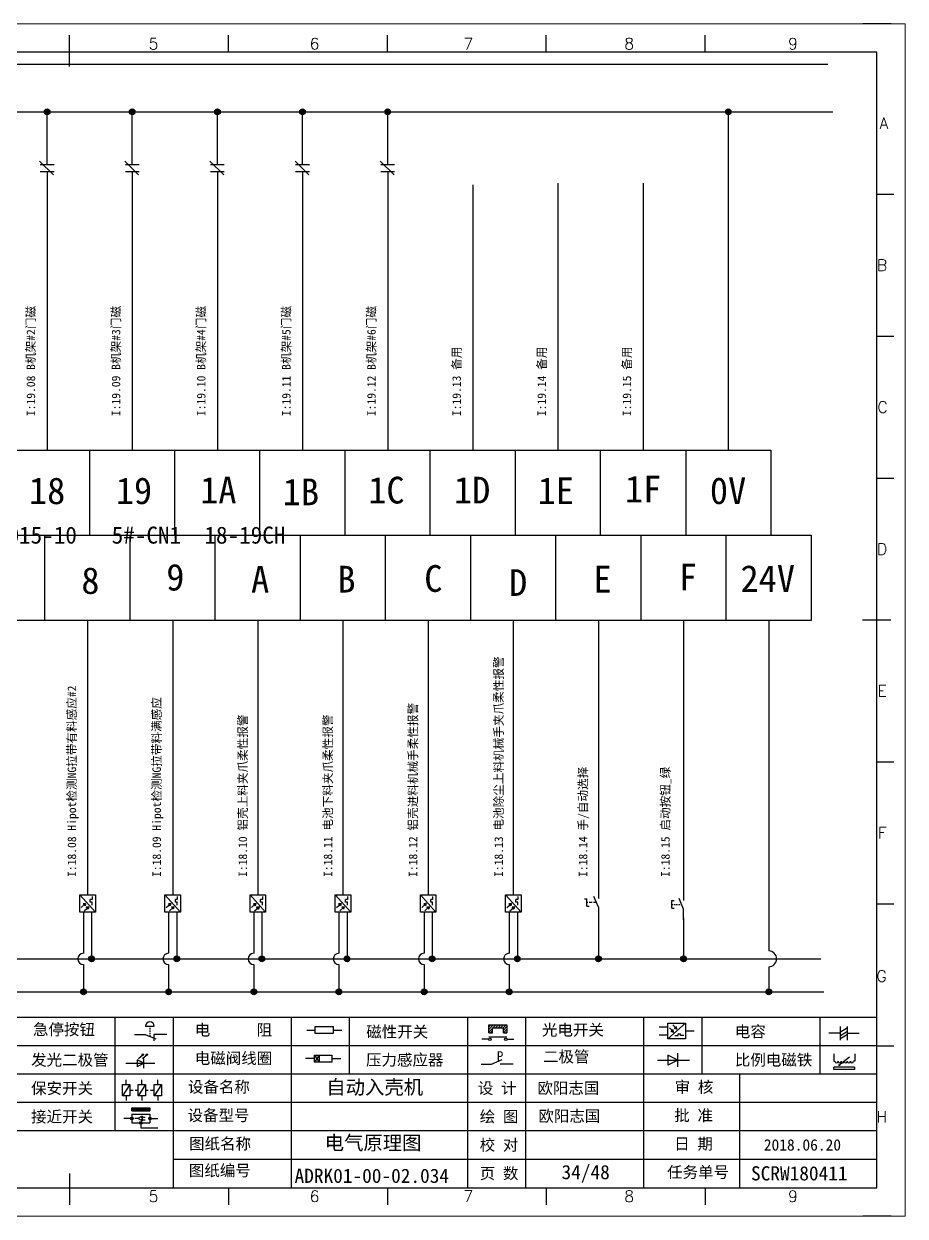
# Model space of a CAD drawing. Header units: millimetres. Extents: x 336 to 12810, y -1577 to 4105.
# Drawn here: x 10002.4 to 10157.7, y -645.8 to -435.8 of the extents above; entities that cross this region are included whole.
import ezdxf
from ezdxf.enums import TextEntityAlignment as Align

# ---------------------------------------------------------------- set-up
doc = ezdxf.new("R2010")
doc.units = ezdxf.units.MM
doc.linetypes.add('DASHED', pattern=[0.75, 0.5, -0.25])
doc.layers.add('AE_BOR', color=1, linetype='Continuous')
doc.styles.get("Standard").update_dxf_attribs({"font": ''})
doc.styles.add('WD', font='romans.shx', dxfattribs={"width": 0.8, "bigfont": 'gbcbig.shx'})
doc.styles.add('汉字', font='')
doc.styles.get('Standard').set_extended_font_data('SimSun')
doc.styles.get('汉字').set_extended_font_data('新宋体')

# ---------------------------------------------------------------- blocks, each defined once
blk = doc.blocks.new('磁性开关')
at = {"linetype": 'ByBlock'}
h = blk.add_hatch(dxfattribs=at)
h.set_pattern_fill('ANSI31', color=256, scale=0.1, style=0)
h.paths.add_polyline_path([(-1910.88, -776.69), (-1910.88, -775.29), (-1907.69, -775.29), (-1907.69, -776.69), (-1908.31, -776.69), (-1908.31, -775.79), (-1910.25, -775.79), (-1910.25, -776.69)])
for p, q in [((-1910.88, -776.69), (-1910.88, -775.29)), ((-1910.88, -775.29), (-1907.69, -775.29)), ((-1910.88, -776.69), (-1910.25, -776.69)), ((-1910.25, -776.69), (-1910.25, -775.79)), ((-1910.25, -775.79), (-1908.31, -775.79)), ((-1908.31, -776.69), (-1908.31, -775.79)), ((-1908.31, -776.69), (-1907.69, -776.69)), ((-1907.69, -775.29), (-1907.69, -776.69)), ((-1910.91, -777.81), (-1912.09, -777.81)), ((-1910.88, -777.39), (-1907.69, -777.39)), ((-1907.66, -777.81), (-1906.48, -777.81))]:
    blk.add_line(p, q, dxfattribs=at)
for centre in [(-1910.68, -777.81), (-1907.88, -777.81)]:
    blk.add_circle(centre, 0.225, dxfattribs=at)
blk = doc.blocks.new('光电开关')
at = {"linetype": 'ByBlock'}
h = blk.add_hatch(dxfattribs=at)
h.set_pattern_fill('ANSI31', color=256, scale=0.01, style=0)
h.set_pattern_definition([(45, (0.172267, 0), (-0.0224506403, 0.0224506403), [])])
h.paths.add_polyline_path([(-1882.44, -776.34), (-1882.5, -775.91), (-1882.68, -776.07)])
h.paths.add_polyline_path([(-1882.86, -776.23), (-1882.44, -776.34), (-1882.68, -776.07)])
h.paths.add_polyline_path([(-1883.05, -776.88), (-1883.11, -776.45), (-1883.29, -776.61)])
h.paths.add_polyline_path([(-1883.47, -776.77), (-1883.05, -776.88), (-1883.29, -776.61)])
for p, q in [((-1884.01, -775.96), (-1885.56, -775.96)), ((-1880.91, -775.3), (-1884.01, -778.05)), ((-1883.75, -776.09), (-1883.05, -776.88)), ((-1883.11, -776.45), (-1883.47, -776.77)), ((-1883.05, -776.88), (-1883.47, -776.77)), ((-1883.14, -775.55), (-1882.44, -776.34)), ((-1883.05, -776.88), (-1883.11, -776.45)), ((-1882.5, -775.91), (-1882.86, -776.23)), ((-1882.44, -776.34), (-1882.86, -776.23)), ((-1882.44, -776.34), (-1882.5, -775.91)), ((-1879.37, -776.67), (-1880.91, -776.67)), ((-1884.01, -777.39), (-1885.56, -777.39)), ((-1882.78, -777.47), (-1882.23, -777.47)), ((-1882.23, -777.47), (-1882.23, -777.14)), ((-1882.23, -777.14), (-1881.78, -777.14)), ((-1881.78, -777.47), (-1881.78, -777.14)), ((-1881.23, -777.47), (-1881.78, -777.47))]:
    blk.add_line(p, q, dxfattribs=at)
blk.add_lwpolyline([(-1884.01, -775.3), (-1880.91, -775.3), (-1880.91, -778.05), (-1884.01, -778.05)], close=True, dxfattribs=at)
blk = doc.blocks.new('电磁阀线圈')
at = {"linetype": 'ByBlock'}
for p, q in [((-1854.61, -796.54), (-1856.17, -796.54)), ((-1854.61, -795.92), (-1853.75, -797.16)), ((-1853.75, -795.92), (-1854.61, -797.16)), ((-1853.75, -795.92), (-1853.75, -797.16)), ((-1851.53, -796.54), (-1849.97, -796.54))]:
    blk.add_line(p, q, dxfattribs=at)
blk.add_lwpolyline([(-1854.61, -795.92), (-1851.53, -795.92), (-1851.53, -797.16), (-1854.61, -797.16)], close=True, dxfattribs=at)
blk = doc.blocks.new('压力感应器')
at = {"linetype": 'ByBlock'}
for p, q in [((-1815.59, -777.73), (-1813.71, -776.93)), ((-1817.44, -777.73), (-1815.59, -777.73)), ((-1811.78, -777.73), (-1814.05, -777.73))]:
    blk.add_line(p, q, dxfattribs=at)
at = {"linetype": 'ByBlock', "insert": (-1814.65, -775.48), "char_height": 1.68, "width": 1.2242, "attachment_point": 1}
blk.add_mtext('{\\fNSimSun|b0|i0|c134|p49;P}', dxfattribs=at)
blk = doc.blocks.new('二极管')
at = {"linetype": 'ByBlock'}
for p, q in [((-1787.52, -776.77), (-1781.92, -776.77)), ((-1783.97, -776.77), (-1785.69, -775.9)), ((-1785.69, -775.9), (-1785.69, -777.65)), ((-1783.97, -776.77), (-1785.69, -777.65)), ((-1783.97, -777.99), (-1783.97, -775.56))]:
    blk.add_line(p, q, dxfattribs=at)
blk = doc.blocks.new('电容')
at = {"linetype": 'ByBlock'}
for p, q in [((-1756.08, -782.99), (-1756.08, -780.56)), ((-1754.86, -780.79), (-1756.08, -781.55)), ((-1754.86, -782.99), (-1754.86, -780.56)), ((-1756.08, -781.77), (-1758.13, -781.77)), ((-1754.86, -781.44), (-1756.08, -782.2)), ((-1754.86, -781.99), (-1756.08, -782.75)), ((-1754.86, -781.77), (-1752.81, -781.77))]:
    blk.add_line(p, q, dxfattribs=at)
blk = doc.blocks.new('发光二极管')
at = {"linetype": 'ByBlock'}
for p, q in [((-1755.78, -785.92), (-1754.89, -785.14)), ((-1754.89, -785.14), (-1755.2, -785.22)), ((-1755.2, -785.22), (-1755.01, -785.43)), ((-1755.08, -785.92), (-1754.18, -785.14)), ((-1754.89, -785.14), (-1755.01, -785.43)), ((-1754.18, -785.14), (-1754.49, -785.22)), ((-1754.49, -785.22), (-1754.31, -785.43)), ((-1754.18, -785.14), (-1754.31, -785.43)), ((-1758.01, -786.77), (-1752.89, -786.77)), ((-1754.84, -786.77), (-1756.04, -786.16)), ((-1756.04, -786.16), (-1756.04, -787.39)), ((-1754.84, -786.77), (-1756.04, -787.39)), ((-1754.84, -787.63), (-1754.84, -785.92))]:
    blk.add_line(p, q, dxfattribs=at)
blk = doc.blocks.new('比例电磁阀')
at = {"linetype": 'ByBlock'}
for p, q in [((-1757.26, -775.38), (-1757.26, -776.71)), ((-1757.26, -776.71), (-1757.05, -776.71)), ((-1754.5, -775.98), (-1756.35, -777.44)), ((-1753.58, -776.71), (-1753.8, -776.71)), ((-1753.58, -775.38), (-1753.58, -776.71)), ((-1753.6, -777.73), (-1757.25, -777.73)), ((-1757.25, -778.13), (-1757.25, -777.73)), ((-1753.6, -778.13), (-1757.25, -778.13)), ((-1756.35, -777.44), (-1756.25, -777.25)), ((-1756.35, -777.44), (-1756.15, -777.38)), ((-1756.15, -777.38), (-1756.25, -777.25)), ((-1753.6, -777.73), (-1753.6, -778.13))]:
    blk.add_line(p, q, dxfattribs=at)
for centre in [(-1756.78, -776.71), (-1756.24, -776.71), (-1755.7, -776.71), (-1755.15, -776.71), (-1754.61, -776.71), (-1754.07, -776.71)]:
    blk.add_arc(centre, 0.271, 180, 0, dxfattribs=at)
blk = doc.blocks.new('保安开关')
at = {"linetype": 'ByBlock'}
for p, q in [((-1757.33, -790.79), (-1758.6, -792.81)), ((-1757.96, -790.79), (-1757.96, -789.97)), ((-1754.54, -790.79), (-1755.81, -792.81)), ((-1755.17, -790.79), (-1755.17, -789.97)), ((-1751.75, -790.79), (-1753.02, -792.81)), ((-1752.39, -790.79), (-1752.39, -789.97)), ((-1757.96, -792.81), (-1757.96, -793.62)), ((-1757.33, -791.8), (-1756.72, -791.8)), ((-1756.35, -791.8), (-1755.89, -791.8)), ((-1755.17, -792.81), (-1755.17, -793.62)), ((-1754.52, -791.8), (-1754.06, -791.8)), ((-1753.69, -791.8), (-1753.08, -791.8)), ((-1752.39, -792.81), (-1752.39, -793.62))]:
    blk.add_line(p, q, dxfattribs=at)
for points in [[(-1758.6, -790.79), (-1757.33, -790.79), (-1757.33, -792.81), (-1758.6, -792.81)], [(-1755.81, -790.79), (-1754.54, -790.79), (-1754.54, -792.81), (-1755.81, -792.81)], [(-1753.02, -790.79), (-1751.75, -790.79), (-1751.75, -792.81), (-1753.02, -792.81)]]:
    blk.add_lwpolyline(points, close=True, dxfattribs=at)
blk = doc.blocks.new('接近开关')
at = {"linetype": 'ByBlock'}
h = blk.add_hatch(dxfattribs=at)
h.set_pattern_fill('ANSI31', color=256, scale=0.01, style=0)
h.set_pattern_definition([(45, (-89.131516, -30.795668), (-0.0224506403, 0.0224506403), [])])
h.paths.add_polyline_path([(-1516.96, -1123.35), (-1516.96, -1122.85), (-1513.76, -1122.85), (-1513.76, -1123.35)])
for p, q in [((-1516.96, -1123.35), (-1516.96, -1122.85)), ((-1516.96, -1122.85), (-1513.76, -1122.85)), ((-1516.96, -1123.35), (-1513.76, -1123.35)), ((-1513.76, -1122.85), (-1513.76, -1123.35)), ((-1517.18, -1124.71), (-1518.36, -1124.71)), ((-1516.96, -1123.95), (-1513.76, -1123.95)), ((-1516.96, -1123.95), (-1516.96, -1125.47)), ((-1516.96, -1125.47), (-1513.76, -1125.47)), ((-1515.91, -1124.71), (-1516.45, -1124.71)), ((-1515.11, -1124.31), (-1515.91, -1124.71)), ((-1515.11, -1125.11), (-1515.91, -1124.71)), ((-1515.33, -1124.53), (-1515.17, -1124.53)), ((-1515.33, -1124.88), (-1515.17, -1124.88)), ((-1515.25, -1124.45), (-1515.25, -1124.61)), ((-1515.11, -1124.31), (-1515.11, -1125.11)), ((-1515.11, -1124.48), (-1514.58, -1124.48)), ((-1515.11, -1124.94), (-1514.58, -1124.94)), ((-1513.76, -1123.95), (-1513.76, -1125.47)), ((-1513.54, -1124.71), (-1512.36, -1124.71)), ((-1515.36, -1125.69), (-1515.36, -1126.36)), ((-1515.36, -1126.36), (-1512.36, -1126.36))]:
    blk.add_line(p, q, dxfattribs=at)
for centre in [(-1516.96, -1124.71), (-1515.36, -1125.47), (-1513.76, -1124.71)]:
    blk.add_circle(centre, 0.225, dxfattribs=at)
blk = doc.blocks.new('电阻')
at = {"linetype": 'ByBlock'}
for p, q in [((-3.09, 0), (-1.57, 0)), ((1.57, 0), (3.09, 0))]:
    blk.add_line(p, q, dxfattribs=at)
blk.add_lwpolyline([(-1.57, 0.63), (1.57, 0.63), (1.57, -0.63), (-1.57, -0.63)], close=True, dxfattribs=at)
blk = doc.blocks.new('急停按钮')
at = {"linetype": 'ByBlock'}
for p, q in [((-1.86, 0), (0, 0)), ((0, 0), (1.88, -0.81)), ((0.06, 1.45), (1.61, 1.45)), ((0.83, 1.45), (0.83, 1.24)), ((0.83, 1.07), (0.83, 0.85)), ((0.83, 0.68), (0.83, 0.47)), ((0.83, 0.29), (0.83, 0.08)), ((3.81, 0), (1.54, 0)), ((1.54, 0), (1.54, -1.15)), ((0.83, -0.09), (0.83, -0.24))]:
    blk.add_line(p, q, dxfattribs=at)
blk.add_arc((0.83, 1.45), 0.774, 0, 180)
blk = doc.blocks.new('电控横A4')
for p, q in [((292, -5), (5, -5)), ((292, -205), (292, -5)), ((10.03, -205), (289.53, -205)), ((130.8, -205), (190.75, -205)), ((190.75, -205), (259.54, -205))]:
    blk.add_line(p, q)
at = {"linetype": 'ByBlock'}
for p, q in [((292, -175), (5, -175)), ((292, -180), (5, -180)), ((292, -185), (5, -185)), ((292, -190), (5, -190)), ((292, -195), (5, -195)), ((292, -200), (168.03, -200))]:
    blk.add_line(p, q, dxfattribs=at)
at = {"color": 0, "lineweight": -2}
for p, q in [((157.79, -175), (157.79, -195)), ((168.03, -175), (168.03, -204.92)), ((188.84, -175), (188.84, -185)), ((199.08, -175), (199.08, -185)), ((219.89, -175), (219.89, -185)), ((230.12, -175), (230.12, -185)), ((250.93, -175), (250.93, -185)), ((261.17, -175), (261.17, -185)), ((281.98, -175), (281.98, -185)), ((188.84, -185), (188.84, -204.92)), ((219.89, -185), (219.89, -205)), ((230.12, -185), (230.12, -205)), ((250.93, -185), (250.93, -205)), ((267.79, -185), (267.79, -205))]:
    blk.add_line(p, q, dxfattribs=at)
at = {"color": 0, "ltscale": 2}
for p, q in [((292, -205), (292, -183.55)), ((259.54, -205), (289.53, -205)), ((259.54, -205), (292, -205))]:
    blk.add_line(p, q, dxfattribs=at)
at = {"layer": 'AE_BOR', "color": 1, "lineweight": 15}
for p, q in [((0, 0), (297, 0)), ((297, 0), (297, -210)), ((297, -210), (0, -210))]:
    blk.add_line(p, q, dxfattribs=at)
at = {"layer": 'AE_BOR'}
for p, q in [((149.78, -5), (149.78, -2)), ((177.78, -5), (177.78, -2)), ((205.78, -5), (205.78, -2)), ((233.78, -5), (233.78, -2)), ((261.78, -5), (261.78, -2)), ((292, -30), (295, -30)), ((292, -55), (295, -55)), ((292, -80), (295, -80)), ((292, -130), (295, -130)), ((292, -155), (295, -155)), ((292, -180), (295, -180)), ((149.78, -205), (149.78, -208)), ((177.78, -205), (177.78, -208)), ((205.78, -205), (205.78, -208)), ((233.78, -205), (233.78, -208)), ((261.78, -205), (261.78, -208))]:
    blk.add_line(p, q, dxfattribs=at)
at = {"layer": 'AE_BOR', "lineweight": 30}
for p, q in [((294.53, 0), (289.53, 0)), ((294.53, -210), (289.53, -210))]:
    blk.add_line(p, q, dxfattribs=at)
at = {"layer": 'AE_BOR', "color": 2, "lineweight": 30}
for p, q in [((149.78, -7.5), (149.78, -2.5)), ((289.5, -105), (294.5, -105)), ((149.78, -202.5), (149.78, -207.5)), ((149.78, -205), (149.78, -207.5))]:
    blk.add_line(p, q, dxfattribs=at)
for name, p in [('急停按钮', (163.12, -177.98)), ('电阻', (194.66, -177.22))]:
    blk.add_blockref(name, p)
at = {"linetype": 'ByBlock'}
for name, p in [('磁性开关', (2134.53, 598.96)), ('光电开关', (2139.22, 599.27)), ('电容', (2041.69, 603.98)), ('发光二极管', (1917.72, 603.69)), ('电磁阀线圈', (2047.53, 614.3)), ('压力感应器', (2039.72, 594.52)), ('二极管', (2040.91, 594.27)), ('比例电磁阀', (2041.69, 593.98)), ('保安开关', (1917.72, 603.98)), ('接近开关', (1677.72, 931.9))]:
    blk.add_blockref(name, p, dxfattribs=at)
at = {"char_height": 2, "attachment_point": 1, "style": '汉字'}
for s, insert in [('{\\fKaiTi_GB2312|b0|i0|c134|p49;急停按钮}', (143.35, -176.12)), ('{\\fKaiTi_GB2312|b0|i0|c134|p49;电      阻}', (171.86, -176.19)), ('{\\fKaiTi_GB2312|b0|i0|c134|p49;磁性开关}', (202.07, -176.53)), ('{\\fKaiTi_GB2312|b0|i0|c134|p49;光电开关}', (233.02, -176.19)), ('{\\fKaiTi_GB2312|b0|i0|c134|p49;电容}', (267, -176.48)), ('{\\fKaiTi_GB2312|b0|i0|c134|p49;发光二极管}', (143.02, -181.48)), ('{\\fKaiTi_GB2312|b0|i0|c134|p49;电磁阀线圈}', (171.86, -181.19)), ('{\\fKaiTi_GB2312|b0|i0|c134|p49;压力感应器}', (202.02, -181.47)), ('{\\fKaiTi_GB2312|b0|i0|c134|p49;二极管}', (233.2, -180.91)), ('{\\fKaiTi_GB2312|b0|i0|c134|p49;比例电磁铁}', (267, -181.48)), ('{\\fKaiTi_GB2312|b0|i0|c134|p49;保安开关}', (143.02, -186.48)), ('设备名称', (170.65, -186.24)), ('{\\fKaiTi_GB2312|b0|i0|c134|p0;设 计}', (221.72, -186.46)), ('{\\fKaiTi_GB2312|b0|i0|c134|p0;审 核}', (256.39, -186.25)), ('设备型号', (170.58, -191.24)), ('{\\fKaiTi_GB2312|b0|i0|c134|p0;批 准}', (256.32, -191.25)), ('{\\fKaiTi_GB2312|b0|i0|c134|p49;接近开关}', (143.02, -191.48)), ('{\\fKaiTi_GB2312|b0|i0|c134|p0;绘 图}', (222.05, -191.46)), ('图纸名称', (170.86, -196.24)), ('{\\fKaiTi_GB2312|b0|i0|c134|p0;校 对}', (222.05, -196.46)), ('{\\fKaiTi_GB2312|b0|i0|c134|p0;日 期}', (256.32, -196.25)), ('图纸编号', (170.81, -200.96)), ('{\\fKaiTi_GB2312|b0|i0|c134|p0;页 数}', (222.05, -201.46)), ('任务单号', (255.06, -201.25))]:
    blk.add_mtext(s, dxfattribs=dict(at, insert=insert))
at = {"insert": (272.1, -196.45), "char_height": 2, "width": 60.2542, "attachment_point": 1}
blk.add_mtext('{\\fKaiTi_GB2312|b0|i0|c134|p49;2018.06.20}', dxfattribs=at)
at = {"layer": 'AE_BOR', "style": 'WD'}
for s, p in [('5', (164.59, -4.5)), ('6', (192.94, -4.5)), ('7', (220.04, -4.5)), ('8', (248.37, -4.5)), ('9', (277.23, -4.5)), ('5', (164.59, -207.5)), ('6', (192.94, -207.5)), ('7', (220.04, -207.5)), ('8', (248.37, -207.5)), ('9', (277.23, -207.5))]:
    blk.add_text(s, height=2, dxfattribs=at).set_placement(p, align=Align.CENTER)
for s, p in [('A', (294.03, -17.5)), ('B', (293.84, -42.5)), ('C', (293.93, -67.5)), ('D', (293.84, -92.5)), ('E', (293.74, -117.5)), ('F', (293.74, -142.5)), ('F', (293.74, -142.5)), ('G', (293.74, -167.72)), ('H', (293.84, -192.5))]:
    blk.add_text(s, height=2, dxfattribs=at).set_placement(p, align=Align.MIDDLE_RIGHT)
blk = doc.blocks.new('手自动选择开关')
for p, q in [((-150.71, 1709.57), (-150.71, 1707.3)), ((-150.71, 1705.76), (-151.51, 1707.64)), ((-153.16, 1707.26), (-152.76, 1707.26)), ((-152.76, 1705.92), (-152.76, 1707.26)), ((-152.76, 1705.92), (-152.37, 1705.92)), ((-150.71, 1705.76), (-150.71, 1703.9))]:
    blk.add_line(p, q)
at = {"linetype": 'DASHED'}
blk.add_line((-151.07, 1706.59), (-152.76, 1706.59), dxfattribs=at)
blk = doc.blocks.new('常开按钮')
at = {"linetype": 'ByBlock'}
for p, q in [((-1910.06, -787.73), (-1908.18, -786.93)), ((-1909.9, -785.68), (-1908.56, -785.68)), ((-1909.9, -785.68), (-1909.9, -786.07)), ((-1909.23, -785.68), (-1909.23, -785.89)), ((-1909.23, -786.06), (-1909.23, -786.28)), ((-1909.23, -786.45), (-1909.23, -786.67)), ((-1909.23, -786.84), (-1909.23, -787.05)), ((-1909.23, -787.22), (-1909.23, -787.38)), ((-1908.56, -785.68), (-1908.56, -786.07)), ((-1911.92, -787.73), (-1910.06, -787.73)), ((-1906.25, -787.73), (-1908.52, -787.73))]:
    blk.add_line(p, q, dxfattribs=at)
blk = doc.blocks.new('常闭触点')
at = {"linetype": 'ByBlock'}
for p, q in [((-1853.82, -786.77), (-1855.88, -786.77)), ((-1852.01, -785.66), (-1854.43, -788.1)), ((-1853.82, -787.99), (-1853.82, -785.56)), ((-1852.6, -787.99), (-1852.6, -785.56)), ((-1852.6, -786.77), (-1850.55, -786.77))]:
    blk.add_line(p, q, dxfattribs=at)

msp = doc.modelspace()

# ---------------------------------------------------------------- hatches: boundary and pattern name
at = {"lineweight": -2}
h = msp.add_hatch(color=0, dxfattribs=at)
edge = h.paths.add_edge_path()
edge.add_arc((10006.542, -451.287), 0.5, 0, 360)
h = msp.add_hatch(color=0, dxfattribs=at)
edge = h.paths.add_edge_path()
edge.add_arc((10021.542, -451.287), 0.5, 0, 360)
h = msp.add_hatch(color=0, dxfattribs=at)
edge = h.paths.add_edge_path()
edge.add_arc((10036.542, -451.287), 0.5, 0, 360)
h = msp.add_hatch(color=0, dxfattribs=at)
edge = h.paths.add_edge_path()
edge.add_arc((10051.542, -451.287), 0.5, 0, 360)
h = msp.add_hatch(color=0, dxfattribs=at)
edge = h.paths.add_edge_path()
edge.add_arc((10066.542, -451.287), 0.5, 0, 360)
h = msp.add_hatch(color=0, dxfattribs=at)
edge = h.paths.add_edge_path()
edge.add_arc((10126.542, -451.287), 0.5, 0, 360)
h = msp.add_hatch(color=0, dxfattribs=at)
edge = h.paths.add_edge_path()
edge.add_arc((10014.38, -600.499), 0.5, 0, 360)
h = msp.add_hatch(color=0, dxfattribs=at)
edge = h.paths.add_edge_path()
edge.add_arc((10029.38, -600.499), 0.5, 0, 360)
h = msp.add_hatch(color=0, dxfattribs=at)
edge = h.paths.add_edge_path()
edge.add_arc((10044.38, -600.499), 0.5, 0, 360)
h = msp.add_hatch(color=0, dxfattribs=at)
edge = h.paths.add_edge_path()
edge.add_arc((10059.38, -600.499), 0.5, 0, 360)
h = msp.add_hatch(color=0, dxfattribs=at)
edge = h.paths.add_edge_path()
edge.add_arc((10074.38, -600.499), 0.5, 0, 360)
h = msp.add_hatch(color=0, dxfattribs=at)
edge = h.paths.add_edge_path()
edge.add_arc((10089.38, -600.499), 0.5, 0, 360)
h = msp.add_hatch(color=0, dxfattribs=at)
edge = h.paths.add_edge_path()
edge.add_arc((10103.667, -600.499), 0.5, 0, 360)
h = msp.add_hatch(color=0, dxfattribs=at)
edge = h.paths.add_edge_path()
edge.add_arc((10118.667, -600.499), 0.5, 0, 360)
h = msp.add_hatch(color=0, dxfattribs=at)
edge = h.paths.add_edge_path()
edge.add_arc((10012.954, -606.316), 0.5, 0, 360)
h = msp.add_hatch(color=0, dxfattribs=at)
edge = h.paths.add_edge_path()
edge.add_arc((10027.954, -606.316), 0.5, 0, 360)
h = msp.add_hatch(color=0, dxfattribs=at)
edge = h.paths.add_edge_path()
edge.add_arc((10042.954, -606.316), 0.5, 0, 360)
h = msp.add_hatch(color=0, dxfattribs=at)
edge = h.paths.add_edge_path()
edge.add_arc((10057.954, -606.316), 0.5, 0, 360)
h = msp.add_hatch(color=0, dxfattribs=at)
edge = h.paths.add_edge_path()
edge.add_arc((10072.954, -606.316), 0.5, 0, 360)
h = msp.add_hatch(color=0, dxfattribs=at)
edge = h.paths.add_edge_path()
edge.add_arc((10087.954, -606.316), 0.5, 0, 360)
h = msp.add_hatch(color=0, dxfattribs=at)
edge = h.paths.add_edge_path()
edge.add_arc((10133.667, -606.316), 0.5, 0, 360)

# ---------------------------------------------------------------- linework, layer by layer
at = {"color": 0, "lineweight": -2}
for p, q in [((9877.33, -442.924), (10144.083, -442.924)), ((9878.214, -451.287), (10144.967, -451.287)), ((10006.542, -458.531), (10006.542, -451.287)), ((10021.542, -458.531), (10021.542, -451.287)), ((10036.542, -458.531), (10036.542, -451.287)), ((10051.542, -458.531), (10051.542, -451.287)), ((10066.542, -458.531), (10066.542, -451.287)), ((10126.542, -451.287), (10126.542, -510.893)), ((10006.542, -463.859), (10006.542, -510.893)), ((10021.542, -463.859), (10021.542, -510.893)), ((10036.542, -463.859), (10036.542, -510.893)), ((10051.542, -463.859), (10051.542, -510.893)), ((10066.542, -463.859), (10066.542, -510.893)), ((10096.542, -463.859), (10096.542, -510.893)), ((10111.542, -463.859), (10111.542, -510.893)), ((10081.542, -464.143), (10081.542, -510.893)), ((10119.042, -510.893), (10119.042, -525.893)), ((9879.042, -525.893), (10141.167, -525.893)), ((10006.167, -540.893), (10006.167, -525.893)), ((10021.167, -540.893), (10021.167, -525.893)), ((10036.167, -540.893), (10036.167, -525.893)), ((10051.167, -540.893), (10051.167, -525.893)), ((10066.167, -540.893), (10066.167, -525.893)), ((10081.167, -540.893), (10081.167, -525.893)), ((10096.167, -540.893), (10096.167, -525.893)), ((10111.167, -540.893), (10111.167, -525.893)), ((10126.167, -540.893), (10126.167, -525.893)), ((10126.167, -525.893), (10126.167, -525.893)), ((10013.667, -540.893), (10013.667, -587.643)), ((10028.667, -540.893), (10028.667, -587.643)), ((10043.667, -540.893), (10043.667, -587.643)), ((10058.667, -540.893), (10058.667, -587.643)), ((10073.667, -540.893), (10073.667, -587.643)), ((10088.667, -540.893), (10088.667, -587.643)), ((10103.667, -540.893), (10103.667, -587.643)), ((10118.667, -540.893), (10118.667, -587.926)), ((10133.667, -540.893), (10133.667, -599.105)), ((10012.954, -593.833), (10012.954, -599.499)), ((10014.38, -593.833), (10014.38, -600.499)), ((10027.954, -593.833), (10027.954, -599.499)), ((10029.38, -593.833), (10029.38, -600.499)), ((10042.954, -593.833), (10042.954, -599.499)), ((10044.38, -593.833), (10044.38, -600.499)), ((10057.954, -593.833), (10057.954, -599.499)), ((10059.38, -593.833), (10059.38, -600.499)), ((10072.954, -593.833), (10072.954, -599.499)), ((10074.38, -593.833), (10074.38, -600.499)), ((10087.954, -593.833), (10087.954, -599.499)), ((10089.38, -593.833), (10089.38, -600.499)), ((10103.667, -593.255), (10103.667, -600.499)), ((10118.667, -593.255), (10118.667, -600.499)), ((9876.846, -600.499), (10142.835, -600.499)), ((10012.954, -601.499), (10012.954, -606.316)), ((10027.954, -601.499), (10027.954, -606.316)), ((10042.954, -601.499), (10042.954, -606.316)), ((10057.954, -601.499), (10057.954, -606.316)), ((10072.954, -601.499), (10072.954, -606.316)), ((10087.954, -601.499), (10087.954, -606.316)), ((10133.667, -601.893), (10133.667, -606.316)), ((9876.608, -606.316), (10143.361, -606.316))]:
    msp.add_line(p, q, dxfattribs=at)
for points in [[(9999.042, -510.893), (10014.042, -510.893)], [(10014.042, -510.893), (10029.042, -510.893)], [(10014.042, -525.893), (10014.042, -510.893)], [(10029.042, -510.893), (10044.042, -510.893)], [(10029.042, -525.893), (10029.042, -510.893)], [(10044.042, -525.893), (10044.042, -510.893)], [(10044.042, -510.893), (10059.042, -510.893)], [(10059.042, -510.893), (10074.042, -510.893)], [(10059.042, -525.893), (10059.042, -510.893)], [(10074.042, -525.893), (10074.042, -510.893)], [(10074.042, -510.893), (10089.042, -510.893)], [(10089.042, -525.893), (10089.042, -510.893)], [(10089.042, -510.893), (10104.042, -510.893)], [(10104.042, -525.893), (10104.042, -510.893)], [(10104.042, -510.893), (10119.042, -510.893)], [(10119.042, -510.893), (10134.042, -510.893), (10134.042, -525.893)], [(10141.167, -525.893), (10141.167, -540.893), (10126.167, -540.893)], [(10006.167, -540.893), (9991.167, -540.893)], [(10021.167, -540.893), (10006.167, -540.893)], [(10036.167, -540.893), (10021.167, -540.893)], [(10051.167, -540.893), (10036.167, -540.893)], [(10066.167, -540.893), (10051.167, -540.893)], [(10081.167, -540.893), (10066.167, -540.893)], [(10096.167, -540.893), (10081.167, -540.893)], [(10111.167, -540.893), (10096.167, -540.893)], [(10126.167, -540.893), (10111.167, -540.893)]]:
    msp.add_lwpolyline(points, dxfattribs=at)
for centre in [(10006.542, -451.287), (10021.542, -451.287), (10036.542, -451.287), (10051.542, -451.287), (10066.542, -451.287), (10126.542, -451.287), (10014.38, -600.499), (10029.38, -600.499), (10044.38, -600.499), (10059.38, -600.499), (10074.38, -600.499), (10089.38, -600.499), (10103.667, -600.499), (10118.667, -600.499), (10012.954, -606.316), (10027.954, -606.316), (10042.954, -606.316), (10057.954, -606.316), (10072.954, -606.316), (10087.954, -606.316), (10133.667, -606.316)]:
    msp.add_circle(centre, 0.5, dxfattribs=at)
for centre in [(10012.954, -600.499), (10027.954, -600.499), (10042.954, -600.499), (10057.954, -600.499), (10072.954, -600.499), (10087.954, -600.499)]:
    msp.add_arc(centre, 1, 90, 270, dxfattribs=at)
at = {"color": 0, "ltscale": 2}
msp.add_arc((10133.667, -600.499), 1.394, 270, 90, dxfattribs=at)

# ---------------------------------------------------------------- block references
for name, p in [('电控横A4', (9860.701, -435.809)), ('手自动选择开关', (10254.376, -2297.155))]:
    msp.add_blockref(name, p)
at = {"linetype": 'ByBlock'}
for name, p, rotation in [('常闭触点', (10793.317, -2314.407), 270), ('常闭触点', (10808.317, -2314.407), 270), ('常闭触点', (10823.317, -2314.407), 270), ('常闭触点', (10838.317, -2314.407), 270), ('常闭触点', (10853.317, -2314.407), 270), ('光电开关', (9236.994, 1291.722), 90), ('光电开关', (9251.994, 1291.722), 90), ('光电开关', (9266.994, 1291.722), 90), ('光电开关', (9281.994, 1291.722), 90), ('光电开关', (9296.994, 1291.722), 90), ('光电开关', (9311.994, 1291.722), 90), ('常开按钮', (9330.935, 1318.327), 90)]:
    msp.add_blockref(name, p, dxfattribs=dict(at, rotation=rotation))

# ---------------------------------------------------------------- texts
msp.add_text('34/48', height=2.5).set_placement((10097.169, -639.298))
at = {"color": 0, "lineweight": -2, "char_height": 1.5, "width": 71.79445, "attachment_point": 1, "rotation": 90}
for s, insert in [('{\\C256;I:19.08 B机架#2门磁}', (10002.929, -504.908)), ('{\\C256;I:19.09 B机架#3门磁}', (10017.929, -504.908)), ('{\\C256;I:19.10 B机架#4门磁}', (10032.929, -504.908)), ('{\\C256;I:19.11 B机架#5门磁}', (10047.929, -504.908)), ('{\\C256;I:19.12 B机架#6门磁}', (10062.929, -504.908)), ('{\\C256;I:19.13 备用}', (10077.929, -504.908)), ('{\\C256;I:19.14 \\fSimSun|b0|i0|c134|p2;备用}', (10092.929, -504.908)), ('{\\C256;I:19.15 \\fSimSun|b0|i0|c134|p2;备用}', (10107.929, -504.908)), ('{\\C256;I:18.13 电池除尘上料机械手夹爪柔性报警}', (10085.348, -586.067)), ('{\\C256;I:18.08 Hipot检测NG拉带有料感应#2}', (10010.151, -586.067)), ('{\\C256;I:18.09 Hipot检测NG拉带料满感应}', (10025.093, -586.067)), ('{\\C256;I:18.12 铝壳进料机械手柔性报警}', (10070.257, -586.067)), ('{\\C256;I:18.10 铝壳上料夹爪柔性报警}', (10040.266, -586.067)), ('{\\C256;I:18.11 电池下料夹爪柔性报警}', (10055.262, -586.067)), ('{\\C256;I:18.14 手/自动选择}', (10100.206, -586.067)), ('{\\C256;I:18.15 启动按钮_绿}', (10114.716, -586.067))]:
    msp.add_mtext(s, dxfattribs=dict(at, insert=insert))
at = {"color": 0, "lineweight": -2, "attachment_point": 1}
for s, insert, char_height, width in [('18', (10003.343, -515.692), 4.7064, 7.20347), ('19', (10018.645, -515.686), 4.7064, 7.20347), ('1A', (10033.503, -515.583), 4.7064, 7.20347), ('1B', (10048.051, -515.892), 4.7064, 7.20347), ('1C', (10063.115, -515.583), 4.7064, 7.20347), ('1D', (10078.214, -515.581), 4.7064, 7.20347), ('1E', (10092.968, -515.684), 4.7064, 7.20347), ('1F', (10108.341, -515.375), 4.7064, 7.20347), ('0V', (10123.302, -515.684), 4.7064, 7.20347), ('ID231-DO15-10   5#-CN1  18-19CH               ', (9985.262, -524.357), 3, 70.53841), ('9', (10027.534, -530.913), 4.706, 7.20347), ('A', (10042.476, -531.271), 4.706, 7.20347), ('B', (10057.682, -531.267), 4.706, 7.20347), ('C', (10072.983, -531.147), 4.706, 7.20347), ('E', (10102.776, -531.265), 4.706, 7.20347), ('F', (10117.837, -530.906), 4.706, 7.20347), ('24V', (10128.693, -531.145), 4.7064, 7.20347), ('8', (10012.574, -531.51), 4.706, 7.20347), ('D', (10087.925, -531.864), 4.706, 7.20347)]:
    msp.add_mtext(s, dxfattribs=dict(at, insert=insert, char_height=char_height, width=width))
at = {"attachment_point": 1}
for s, width, insert, char_height in [('自动入壳机', 22.80454, (10055.73, -621.837), 2.5), ('欧阳志国', 22.80454, (10092.912, -622.257), 2), ('欧阳志国', 22.80454, (10093.084, -627.173), 2), ('电气原理图', 22.80454, (10055.445, -631.645), 2.5), ('ADRK01-00-02.034', 32.99572, (10050.135, -637.446), 2.5), ('SCRW180411', 32.99572, (10130.546, -637.015), 2.5)]:
    msp.add_mtext_dynamic_manual_height_columns(s, width=width, gutter_width=12.5, heights=[0], dxfattribs=dict(at, insert=insert, char_height=char_height))

doc.saveas('drawing.dxf')
